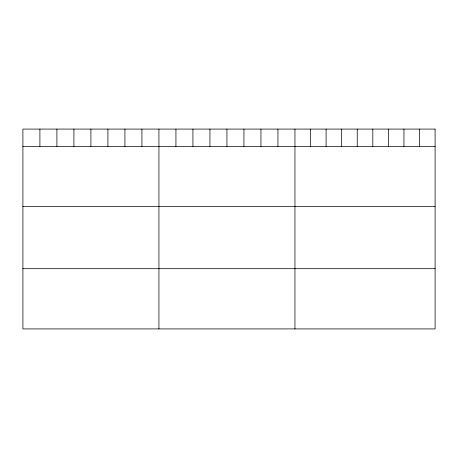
<?xml version="1.0" encoding="UTF-8"?>
<svg xmlns="http://www.w3.org/2000/svg" width="458" height="458" viewBox="0 0 458 458"><rect width="100%" height="100%" fill="white"/><g stroke="black" fill="none" stroke-linecap="round" stroke-linejoin="round"><path stroke-width="0.69" d="M22.9 146.394L435.1 146.394M22.9 206.627L435.1 206.627M22.9 268.686L435.1 268.686M419.528 129.082L419.528 146.394M403.956 129.082L403.956 146.394M388.384 129.082L388.384 146.394M372.812 129.082L372.812 146.394M357.24 129.082L357.24 146.394M341.668 129.082L341.668 146.394M326.096 129.082L326.096 146.394M310.524 129.082L310.524 146.394M294.952 129.082L294.952 328.918M277.949 129.082L277.949 146.394M260.946 129.082L260.946 146.394M243.942 129.082L243.942 146.394M226.939 129.082L226.939 146.394M209.936 129.082L209.936 146.394M192.933 129.082L192.933 146.394M175.929 129.082L175.929 146.394M158.926 129.082L158.926 328.918M141.923 129.082L141.923 146.394M124.919 129.082L124.919 146.394M107.916 129.082L107.916 146.394M90.913 129.082L90.913 146.394M73.91 129.082L73.91 146.394M56.907 129.082L56.907 146.394M39.903 129.082L39.903 146.394M435.1 129.082L22.9 129.082L22.9 328.918L435.1 328.918L435.1 129.082"/></g></svg>
